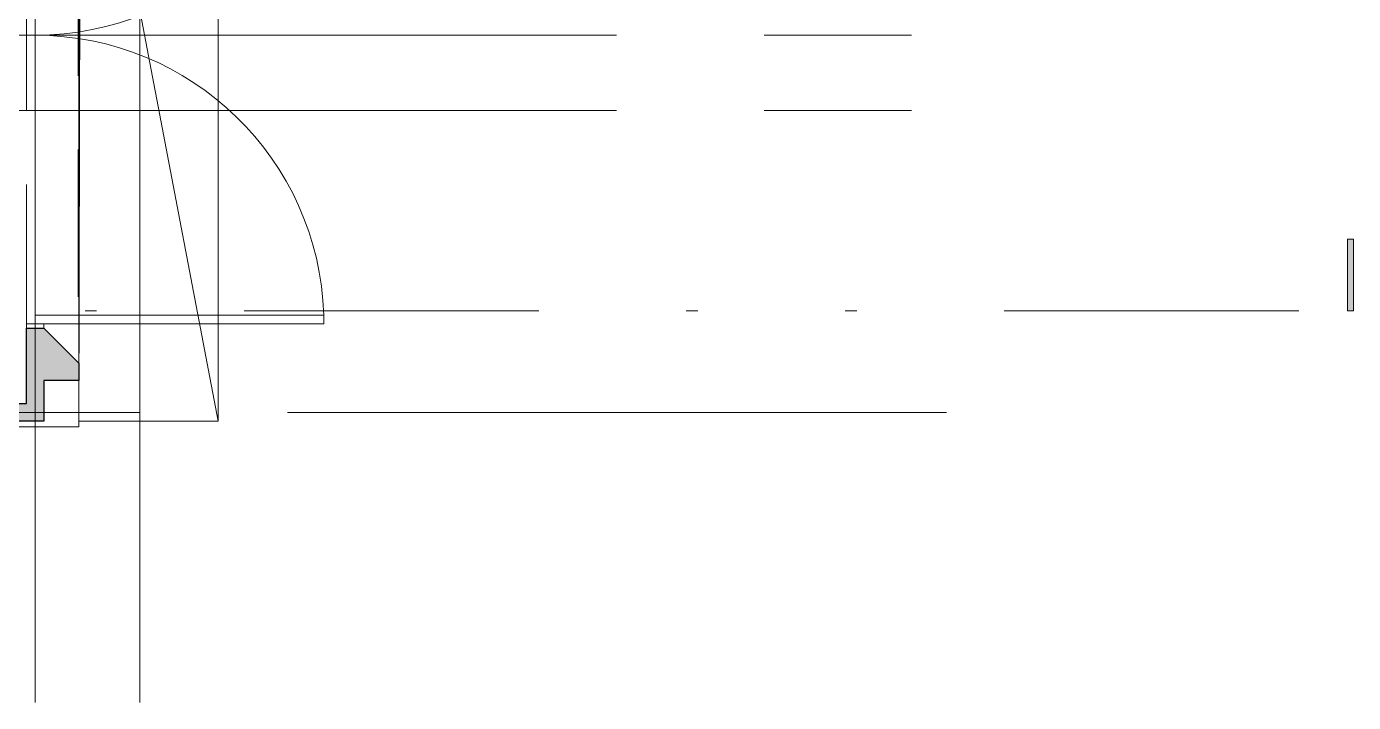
# Model space of a CAD drawing. Header units: metres. Extents: x -54 to 264, y -14 to 31.
# Drawn here: x 44.22 to 55.65, y -2.38 to 3.45 of the extents above; entities that cross this region are included whole.
import ezdxf

# ---------------------------------------------------------------- set-up
doc = ezdxf.new("R2010")
doc.units = ezdxf.units.M
doc.header["$LTSCALE"] = 0.001
for name, pattern in [('CENTERX2', [101.6, 63.5, -12.7, 12.7, -12.7]), ('DIVIDEX2', [63.5, 25.4, -12.7, 0, -12.7, 0, -12.7]), ('HIDDENX2', [19.05, 12.7, -6.35])]:
    doc.linetypes.add(name, pattern=pattern)
for name, color, linetype, lineweight, true_color in [('Jach-Anotaciones-Hatch-Lum80%', 250, 'Continuous', 13, 0x333333), ('JACH-Anotaciones-Lineas-CORTE', 7, 'DIVIDEX2', 18, 0x000000), ('JACH-Anotaciones-Lineas-EJES', 7, 'CENTERX2', 9, 0x666666), ('JACH-Arq-Lineas-Piso', 7, 'Continuous', 13, 0x1a1a1a), ('JACH-Arq-Lineas-Proyeccion', 250, 'HIDDENX2', 13, 0x333333), ('JACH-Arq-Puertas01-', 7, 'Continuous', 13, 0x404040)]:
    doc.layers.add(name, color=color, linetype=linetype, lineweight=lineweight, true_color=true_color)
doc.layers.add('JACH-Arq-Muros01-Carga', color=3, linetype='Continuous', lineweight=25)

msp = doc.modelspace()

# ---------------------------------------------------------------- hatches: boundary and pattern name
at = {"layer": 'Jach-Anotaciones-Hatch-Lum80%', "ltscale": 100}
msp.add_hatch(color=256, dxfattribs=at).paths.add_polyline_path([(44.371, 0.85), (44.671, 0.55), (44.671, 0.4), (44.371, 0.4), (44.371, 0.05), (32.521, 0.05), (32.521, 0.2), (44.221, 0.2), (44.221, 0.85)])
at = {"layer": 'JACH-Anotaciones-Lineas-CORTE', "lineweight": 0, "ltscale": 100}
h = msp.add_hatch(color=256, dxfattribs=at)
h.dxf.hatch_style = 1
h.paths.add_polyline_path([(55.603, 1), (55.655, 1), (55.655, 1.619), (55.603, 1.619)])

# ---------------------------------------------------------------- linework, layer by layer
at = {"layer": 'JACH-Anotaciones-Lineas-CORTE', "ltscale": 100}
msp.add_lwpolyline([(-6.735, 2.2), (6.795, 2.2), (6.795, 1), (55.603, 1)], dxfattribs=at)
at = {"layer": 'JACH-Anotaciones-Lineas-CORTE', "lineweight": 0, "ltscale": 100}
msp.add_lwpolyline([(55.603, 1.619), (55.655, 1.619), (55.655, 1), (55.603, 1)], close=True, dxfattribs=at)
at = {"layer": 'JACH-Anotaciones-Lineas-EJES', "ltscale": 100}
for points in [[(44.296, -2.375), (44.296, 25.875)], [(45.196, -2.375), (45.196, 25.875)], [(22.636, 3.375), (52.147, 3.375)], [(22.636, 2.725), (52.147, 2.725)], [(-4.331, 0.125), (52.147, 0.125)]]:
    msp.add_lwpolyline(points, dxfattribs=at)
at = {"layer": 'JACH-Arq-Lineas-Piso', "ltscale": 100}
msp.add_lwpolyline([(0.085, 21.654), (44.72, 21.499), (44.671, 0), (0, 0)], close=True, dxfattribs=at)
msp.add_lwpolyline([(44.671, 6.35), (45.871, 0.05)], dxfattribs=at)
at = {"layer": 'JACH-Arq-Lineas-Piso', "lineweight": 0, "ltscale": 100}
msp.add_lwpolyline([(44.671, 6.35), (45.871, 6.35), (45.871, 0.05), (44.671, 0.05)], close=True, dxfattribs=at)
at = {"layer": 'JACH-Arq-Lineas-Proyeccion', "ltscale": 100}
for points in [[(44.666, 6.2), (44.666, 0.55)], [(44.221, 5.9), (44.221, 0.85)]]:
    msp.add_lwpolyline(points, dxfattribs=at)
at = {"layer": 'JACH-Arq-Muros01-Carga', "ltscale": 100}
msp.add_lwpolyline([(44.371, 0.85), (44.671, 0.55), (44.671, 0.4), (44.371, 0.4), (44.371, 0.05), (32.521, 0.05), (32.521, 0.2), (44.221, 0.2), (44.221, 0.85)], close=True, dxfattribs=at)
at = {"layer": 'JACH-Arq-Puertas01-', "ltscale": 100}
for points in [[(44.296, 0.963), (44.296, 0.888), (46.782, 0.888), (46.782, 0.963)], [(44.221, 0.888), (44.371, 0.888), (44.371, 0.85), (44.221, 0.85)]]:
    msp.add_lwpolyline(points, close=True, dxfattribs=at)
for centre, start, end in [((44.296, 5.862), 270, 358.2719), ((44.296, 0.888), 1.7281, 90)]:
    msp.add_arc(centre, 2.487, start, end, dxfattribs=at)

doc.saveas('drawing.dxf')
